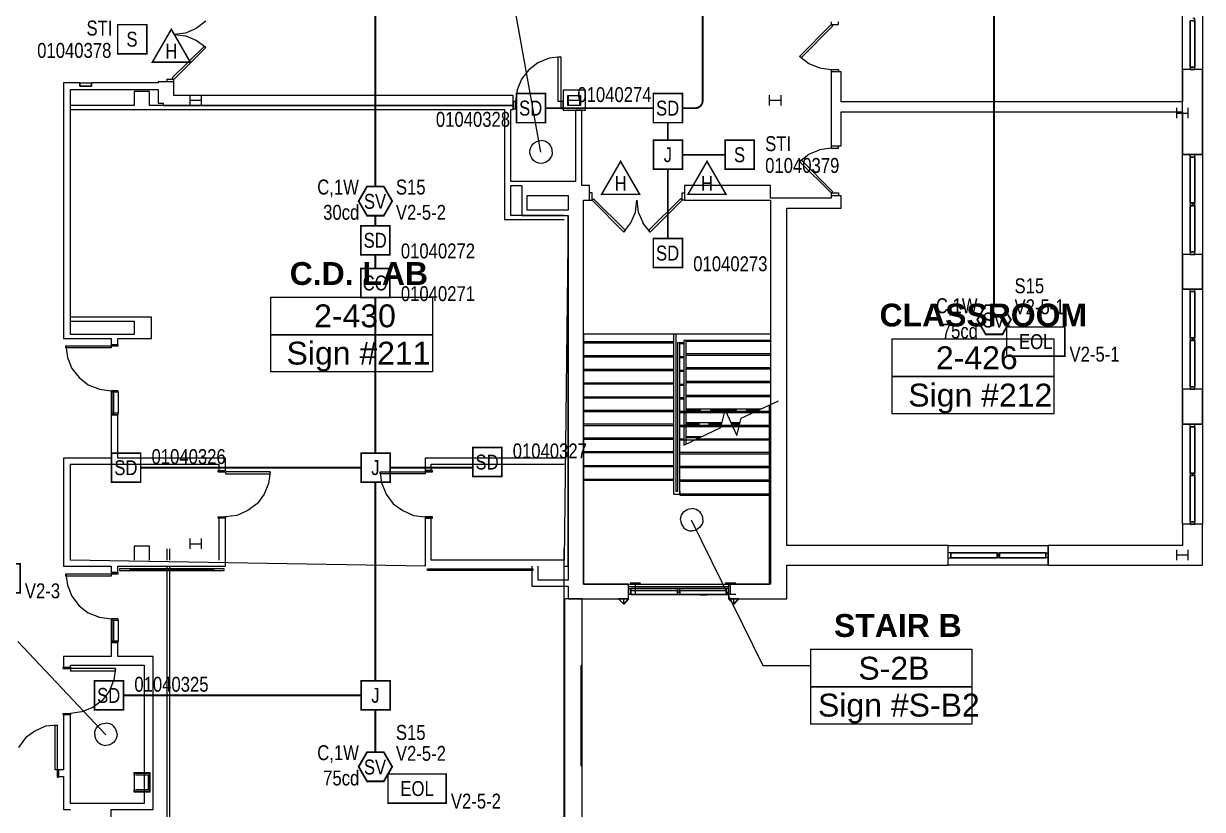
# Model space of a CAD drawing. Header units: inches. Extents: x 9349 to 17082, y 17684 to 25415.
# Drawn here: x 15474 to 16423, y 18228 to 18860 of the extents above; entities that cross this region are included whole.
import ezdxf
from ezdxf.enums import TextEntityAlignment as Align

# ---------------------------------------------------------------- set-up
doc = ezdxf.new("R2010")
doc.units = ezdxf.units.IN
doc.header["$LTSCALE"] = 0.25
doc.header["$MEASUREMENT"] = 0
for name, color, linetype in [('BACKGROUND', 8, 'Continuous'), ('CO DETECTOR', 1, 'Continuous'), ('CONDUIT', 6, 'Continuous'), ('DOOR HOLDER', 1, 'Continuous'), ('EOL', 1, 'Continuous'), ('JUNCTION BOX', 1, 'Continuous'), ('PULL STATION', 1, 'Continuous'), ('SMOKE DETECTOR', 1, 'Continuous'), ('SPEAKER STROBE', 1, 'Continuous')]:
    doc.layers.add(name, color=color, linetype=linetype)
doc.styles.add('Arial', font='arial.ttf', dxfattribs={"width": 0.8})
doc.styles.add('PDF Arial', font='arial.ttf')
doc.styles.add('PDF Arial Bold', font='arialbd.ttf')

# ---------------------------------------------------------------- blocks, each defined once
blk = doc.blocks.new('SIGA-COD')
at = {"layer": 'CO DETECTOR', "const_width": 1.3}
blk.add_lwpolyline([(-11.5, -11.68), (-11.5, 11.7), (11.89, 11.7), (11.89, -11.68)], close=True, dxfattribs=at)
at = {"layer": 'CO DETECTOR', "style": 'Arial', "width": 0.8}
blk.add_text('CO', height=12, dxfattribs=at).set_placement((0, 0), align=Align.MIDDLE)
for tag, p in [('ADDRESS', (20.64, 8.96)), ('ZONE', (20.64, -8.58))]:
    blk.add_attdef(tag, text='', height=12, dxfattribs=at).set_placement(p, align=Align.MIDDLE_LEFT)
blk.add_attdef('SUBSCRIPT', text='', height=12, dxfattribs=at).set_placement((-16.56, -9.02), align=Align.MIDDLE_RIGHT)
blk = doc.blocks.new('SIGA-278')
at = {"layer": 'PULL STATION', "const_width": 1.3}
blk.add_lwpolyline([(-11.5, -11.68), (-11.5, 11.7), (11.89, 11.7), (11.89, -11.68)], close=True, dxfattribs=at)
at = {"layer": 'PULL STATION', "style": 'Arial', "width": 0.8}
blk.add_text('S', height=12, dxfattribs=at).set_placement((0, 0), align=Align.MIDDLE)
for tag, p in [('ADDRESS', (20.64, 8.96)), ('ZONE', (20.64, -8.58))]:
    blk.add_attdef(tag, text='', height=12, dxfattribs=at).set_placement(p, align=Align.MIDDLE_LEFT)
blk.add_attdef('SUBSCRIPT', text='', height=12, dxfattribs=at).set_placement((-16.56, -9.02), align=Align.MIDDLE_RIGHT)
blk = doc.blocks.new('150X-AQN5')
at = {"layer": 'DOOR HOLDER', "const_width": 1.25}
blk.add_lwpolyline([(15.26, -8.81), (0, 17.63), (-15.26, -8.81)], close=True, dxfattribs=at)
at = {"layer": 'DOOR HOLDER', "style": 'Arial', "width": 0.8}
blk.add_text('H', height=12, dxfattribs=at).set_placement((0, 0), align=Align.MIDDLE)
blk.add_attdef('SUBSCRIPT', text='', height=12, dxfattribs=at).set_placement((11.35, 10.49), align=Align.MIDDLE_LEFT)
blk = doc.blocks.new('SIGA-PD')
at = {"layer": 'SMOKE DETECTOR', "const_width": 1.3}
blk.add_lwpolyline([(-11.5, -11.68), (-11.5, 11.7), (11.89, 11.7), (11.89, -11.68)], close=True, dxfattribs=at)
at = {"layer": 'SMOKE DETECTOR', "style": 'Arial', "width": 0.8}
blk.add_text('SD', height=12, dxfattribs=at).set_placement((0, 0), align=Align.MIDDLE)
for tag, p in [('ADDRESS', (20.64, 8.96)), ('ZONE', (20.64, -8.58))]:
    blk.add_attdef(tag, text='', height=12, dxfattribs=at).set_placement(p, align=Align.MIDDLE_LEFT)
blk.add_attdef('SUBSCRIPT', text='', height=12, dxfattribs=at).set_placement((-16.56, -9.02), align=Align.MIDDLE_RIGHT)
blk = doc.blocks.new('GC-S7VM')
at = {"layer": 'SPEAKER STROBE', "const_width": 1.46}
blk.add_lwpolyline([(13.83, 0.21), (7.08, 11.9), (-6.42, 11.9), (-13.17, 0.21), (-6.42, -11.49), (7.08, -11.49)], close=True, dxfattribs=at)
at = {"layer": 'SPEAKER STROBE', "style": 'Arial', "width": 0.8}
blk.add_text('SV', height=12, dxfattribs=at).set_placement((0, 0), align=Align.MIDDLE)
for tag, p in [('C', (-12.95, 11.52)), ('CANDELA', (-12.62, -8.82)), ('1/2W', (-12.62, -29.16))]:
    blk.add_attdef(tag, text='', height=12, dxfattribs=at).set_placement(p, align=Align.MIDDLE_RIGHT)
for tag, p in [('Speaker_Circuit', (16.8, 11.52)), ('Visual_Circuit', (16.8, -8.82))]:
    blk.add_attdef(tag, text='', height=12, dxfattribs=at).set_placement(p, align=Align.MIDDLE_LEFT)
blk = doc.blocks.new('EOLR')
at = {"layer": 'EOL', "const_width": 1.25}
blk.add_lwpolyline([(-23.38, 11.69), (23.38, 11.69), (23.38, -11.69), (-23.38, -11.69)], close=True, dxfattribs=at)
at = {"layer": 'EOL', "style": 'Arial', "width": 0.8}
blk.add_text('EOL', height=12, dxfattribs=at).set_placement((0, 0), align=Align.MIDDLE)
for tag, p in [('CIRCUIT#', (28.56, 10.91)), ('EOL_VALUE', (28.88, -9.43))]:
    blk.add_attdef(tag, text='', height=12, dxfattribs=at).set_placement(p, align=Align.MIDDLE_LEFT)
blk = doc.blocks.new('JUNCTION BOX')
at = {"const_width": 1.3}
blk.add_lwpolyline([(-11.5, -11.68), (-11.5, 11.7), (11.89, 11.7), (11.89, -11.68)], close=True, dxfattribs=at)
at = {"style": 'Arial', "width": 0.8}
blk.add_text('J', height=12, dxfattribs=at).set_placement((0, 0), align=Align.MIDDLE)
blk.add_attdef('SUBSCRIPT', text='', height=12, dxfattribs=at).set_placement((-16.56, -9.02), align=Align.MIDDLE_RIGHT)

msp = doc.modelspace()

# ---------------------------------------------------------------- linework, layer by layer
at = {"layer": 'BACKGROUND', "ltscale": 3.261667}
msp.add_lwpolyline([(16406.55, 18509.93), (16406.55, 20969.5)], dxfattribs=at)
at = {"layer": 'BACKGROUND', "ltscale": 0.416679}
msp.add_lwpolyline([(16406.55, 18457.22), (16406.55, 20949.25)], dxfattribs=at)
at = {"layer": 'BACKGROUND', "ltscale": 0.416682}
msp.add_lwpolyline([(16422.58, 20949.23), (16422.58, 18457.21)], dxfattribs=at)
at = {"layer": 'BACKGROUND'}
for points in [[(15890.33, 18756.46), (15863.66, 18905.6)], [(15620.97, 18861.89), (15613.28, 18856.11)], [(16124, 18861.25), (16124, 18859.32), (16098.62, 18833.6)], [(16124.03, 18859.32), (16129.81, 18859.32), (16129.81, 18861.25)], [(16412.63, 18824.92), (16412.63, 18862.21), (16412.63, 18824.92), (16412.63, 18862.21), (16412.63, 18824.92), (16412.63, 18823), (16406.52, 18823)], [(16412.64, 18823), (16416.51, 18823), (16416.51, 18824.93), (16412.64, 18824.93), (16416.51, 18824.93), (16416.51, 18862.21), (16412.64, 18862.21)], [(16416.51, 18824.93), (16412.64, 18824.93), (16416.51, 18824.93), (16416.51, 18862.21), (16414.89, 18862.21)], [(16416.51, 18862.21), (16416.51, 18824.93), (16416.51, 18862.21), (16414.89, 18862.21), (16416.51, 18862.21), (16416.51, 18864.14), (16414.89, 18864.14)], [(15604.58, 18852.25), (15595.26, 18851.28), (15604.58, 18850)], [(15613.27, 18856.11), (15604.59, 18852.25)], [(16124.01, 18859.32), (16125.31, 18858.04), (16099.93, 18832.32)], [(15593.94, 18816.24), (15619.66, 18841.64)], [(15619.69, 18841.64), (15620.97, 18840.68), (15595.25, 18814.97)], [(15613.27, 18846.46), (15604.59, 18850)], [(15620.97, 18840.68), (15613.28, 18846.46)], [(15897.08, 18832), (15888.1, 18828.47)], [(15906.41, 18833.29), (15897.08, 18832)], [(15904.47, 18797.29), (15904.47, 18833.28)], [(15904.49, 18833.29), (15906.41, 18833.29), (15906.41, 18797.29), (15904.49, 18797.29)], [(16099.9, 18832.32), (16098.61, 18833.6)], [(16098.62, 18833.61), (16106.03, 18827.82)], [(15880.69, 18822.68), (15874.89, 18815.28)], [(15888.07, 18828.46), (15880.69, 18822.68)], [(16106.01, 18827.82), (16114.67, 18824.28)], [(16114.68, 18824.28), (16124, 18822.99), (16124, 18821.07), (16124, 18761.6), (16124, 18759.67), (16114.68, 18758.39)], [(16124.03, 18823), (16129.81, 18823), (16129.81, 18821.07)], [(16406.55, 18823), (16406.55, 18796.97), (16132.07, 18796.97)], [(16406.52, 18754.53), (16422.58, 18754.53), (16422.58, 18822.99), (16406.52, 18822.99)], [(16422.58, 18822.99), (16416.47, 18822.99)], [(15512, 18812.39), (15506.52, 18812.39)], [(15506.55, 18812.39), (15506.55, 18606.68)], [(15519.7, 18812.38), (15519.7, 18809.49), (15519.7, 18812.38), (15511.97, 18812.38)], [(15519.7, 18812.39), (15529.02, 18812.39), (15529.02, 18809.5), (15519.7, 18809.5), (15529.02, 18809.5), (15529.02, 18812.39)], [(15582.73, 18813.04), (15582.73, 18812.39), (15529.06, 18812.39)], [(15595.25, 18802.11), (15595.25, 18813.03), (15582.72, 18813.03)], [(15595.25, 18813.03), (15595.25, 18814.96), (15589.46, 18814.96)], [(15589.49, 18814.97), (15589.49, 18813.04)], [(15595.25, 18814.96), (15593.97, 18816.25)], [(15874.87, 18815.28), (15871.33, 18806.6)], [(16132.01, 18796.96), (16132.01, 18821.06), (16123.98, 18821.06)], [(15512.01, 18806.93), (15582.73, 18806.93), (15582.73, 18796)], [(15563.45, 18805.32), (15563.45, 18794.07), (15512.01, 18794.07)], [(15575.65, 18794.07), (15575.65, 18805.32), (15563.44, 18805.32)], [(15871.36, 18806.6), (15870.07, 18797.28)], [(15922.46, 18790.21), (15926.32, 18790.21), (15926.32, 18802.1), (15926.32, 18806.28), (15908.32, 18806.28)], [(15908.35, 18806.29), (15908.35, 18802.11), (15908.35, 18790.22)], [(15866.25, 18790.86), (15868.16, 18790.86), (15868.16, 18794.07), (15575.66, 18794.07)], [(15582.69, 18795.99), (15586.55, 18795.99), (15586.55, 18794.07)], [(15586.59, 18794.07), (15595.25, 18794.07)], [(15595.29, 18794.07), (15868.16, 18794.07), (15868.16, 18802.11), (15595.29, 18802.11)], [(15608.4, 18798.24), (15617.41, 18798.24)], [(15608.45, 18794.07), (15608.45, 18802.43)], [(15617.41, 18794.06), (15617.41, 18802.42)], [(15868.14, 18791.49), (15870.05, 18791.49), (15870.05, 18797.28), (15868.14, 18797.28)], [(15868.16, 18797.28), (15868.16, 18791.5)], [(15906.41, 18797.29), (15906.41, 18791.5)], [(15906.42, 18791.5), (15908.35, 18791.5), (15908.35, 18797.29), (15906.42, 18797.29)], [(15912.17, 18802.1), (15922.44, 18802.1), (15922.44, 18794.06), (15912.17, 18794.06)], [(15912.17, 18794.07), (15912.17, 18802.1)], [(15912.8, 18794.06), (15912.8, 18802.42)], [(15912.8, 18798.24), (15921.81, 18798.24)], [(15921.81, 18794.07), (15921.81, 18802.42)], [(16074.49, 18794.07), (16074.49, 18802.42)], [(16074.5, 18798.24), (16083.81, 18798.24)], [(16083.81, 18794.07), (16083.81, 18802.42)], [(15512.01, 18790.86), (15861.09, 18790.86), (15861.09, 18702.47)], [(15918.3, 18790.21), (15918.3, 18733), (15866.22, 18733)], [(15866.23, 18733), (15866.23, 18790.85)], [(15908.32, 18790.21), (15912.17, 18790.21)], [(15912.17, 18790.2), (15922.44, 18790.2)], [(15923.44, 18729.79), (15923.44, 18790.21), (15918.28, 18790.21)], [(16123.98, 18761.6), (16132.01, 18761.6), (16132.01, 18788.92)], [(16132.07, 18788.93), (16406.55, 18788.93), (16406.55, 18754.54)], [(16402.05, 18783.79), (16402.05, 18792.14)], [(16402.07, 18787.97), (16411.06, 18787.97)], [(16411.06, 18783.79), (16411.06, 18792.14)], [(16106.01, 18754.85), (16114.67, 18758.39)], [(16124.03, 18759.68), (16129.81, 18759.68), (16129.81, 18761.61)], [(16098.62, 18749.07), (16124, 18723.67), (16124, 18721.43), (16124, 18719.5), (16088.3, 18719.5)], [(16099.9, 18750.35), (16098.61, 18749.07)], [(16098.62, 18749.07), (16106.03, 18754.86)], [(16124.01, 18723.68), (16125.31, 18724.64), (16099.93, 18750.36)], [(16412.63, 18715.64), (16412.63, 18752.6), (16412.63, 18715.64), (16412.63, 18752.6), (16412.63, 18754.53), (16406.52, 18754.53)], [(16412.63, 18752.6), (16412.63, 18715.64), (16412.63, 18713.39)], [(16416.51, 18752.61), (16416.51, 18715.64), (16414.89, 18715.64), (16416.51, 18715.64), (16416.51, 18752.61), (16412.64, 18752.61), (16416.51, 18752.61), (16416.51, 18754.54), (16412.64, 18754.54)], [(16412.64, 18715.64), (16416.51, 18715.64), (16416.51, 18752.61), (16412.64, 18752.61), (16416.51, 18752.61), (16416.51, 18715.64)], [(16422.58, 18754.53), (16416.47, 18754.53)], [(15866.23, 18705.68), (15866.23, 18729.78)], [(15866.24, 18729.79), (15875.24, 18729.79), (15875.24, 18721.75), (15875.24, 18709.86), (15875.24, 18705.68)], [(15924.7, 18729.78), (15923.4, 18729.78)], [(15924.69, 18717.88), (15929.52, 18717.88), (15929.52, 18729.78), (15924.69, 18729.78)], [(16006.06, 18729.79), (16006.06, 18717.89), (16004.15, 18717.89)], [(16075.17, 18719.5), (16075.17, 18729.79), (16006.08, 18729.79)], [(15879.37, 18721.74), (15912.49, 18721.74), (15912.49, 18709.85), (15879.37, 18709.85)], [(15879.38, 18709.85), (15879.38, 18721.74)], [(15924.7, 18610.21), (15924.7, 18603.13), (15924.7, 18591.89), (15924.7, 18580.96), (15924.7, 18570.03), (15924.7, 18558.78), (15924.7, 18547.85), (15924.7, 18536.6), (15924.7, 18525.67), (15924.7, 18514.74), (15924.7, 18503.5), (15924.7, 18492.57), (15924.7, 18482.92), (15924.7, 18408.99), (15924.7, 18717.88)], [(15929.5, 18717.89), (15931.77, 18717.89), (15931.77, 18723.67), (15929.5, 18723.67)], [(15957.18, 18692.17), (15931.77, 18717.89)], [(15931.8, 18717.89), (15932.76, 18718.86)], [(15932.78, 18718.86), (15958.49, 18693.46), (15957.18, 18692.18)], [(15966.5, 18708.24), (15967.76, 18717.88)], [(15969.07, 18708.25), (15967.81, 18717.89)], [(16002.81, 18718.85), (15977.11, 18693.46)], [(15978.41, 18692.18), (16004.12, 18717.89), (16004.12, 18723.68)], [(16004.12, 18717.89), (16002.85, 18718.86)], [(16004.15, 18723.68), (16006.06, 18723.68)], [(16006.08, 18717.89), (16075.17, 18717.89), (16075.17, 18409), (16041.44, 18409)], [(16088.32, 18719.5), (16075.14, 18719.5)], [(16123.98, 18711.46), (16132.01, 18711.46), (16132.01, 18721.42), (16123.98, 18721.42)], [(16124.03, 18723.68), (16129.81, 18723.68), (16129.81, 18721.43)], [(15962.96, 18699.57), (15966.51, 18708.25)], [(15972.64, 18699.57), (15969.09, 18708.25)], [(16088.3, 18711.46), (16124, 18711.46)], [(16088.32, 18440.18), (16088.32, 18711.46)], [(16412.63, 18676.42), (16412.63, 18713.39), (16412.63, 18676.42), (16412.63, 18713.39), (16412.63, 18676.42), (16412.63, 18674.17), (16406.52, 18674.17)], [(16414.25, 18715.64), (16412.64, 18715.64), (16414.25, 18715.64), (16414.25, 18713.39), (16412.64, 18713.39), (16414.25, 18713.39), (16412.64, 18713.39)], [(16412.64, 18715.64), (16414.25, 18715.64), (16414.25, 18713.39)], [(16412.64, 18674.18), (16416.51, 18674.18), (16416.51, 18676.43), (16412.64, 18676.43), (16416.51, 18676.43), (16416.51, 18713.39), (16412.64, 18713.39)], [(16416.51, 18676.43), (16412.64, 18676.43), (16416.51, 18676.43), (16416.51, 18713.39), (16414.89, 18713.39)], [(16416.51, 18713.39), (16416.51, 18676.43), (16416.51, 18713.39), (16414.89, 18713.39), (16416.51, 18713.39), (16416.51, 18715.64), (16414.89, 18715.64)], [(15861.07, 18702.46), (15866.23, 18702.46)], [(15909.29, 18705.67), (15866.24, 18705.67)], [(15866.24, 18702.46), (15909.29, 18702.46)], [(15875.19, 18705.67), (15912.49, 18705.67), (15912.49, 18412.21), (15888.38, 18412.21)], [(15909.26, 18423.46), (15912.49, 18423.46), (15912.49, 18705.67)], [(15957.16, 18692.17), (15962.94, 18699.56)], [(15977.13, 18693.46), (15978.4, 18692.18), (15972.61, 18699.57)], [(16406.52, 18646.21), (16422.58, 18646.21), (16422.58, 18674.17), (16406.52, 18674.17)], [(16406.55, 18674.18), (16406.55, 18646.21)], [(16422.58, 18674.17), (16416.47, 18674.17)], [(16412.63, 18606.99), (16412.63, 18644.28), (16412.63, 18606.99), (16412.63, 18644.28), (16412.63, 18646.21), (16406.52, 18646.21)], [(16412.63, 18644.28), (16412.63, 18606.99), (16412.63, 18605.07)], [(16416.51, 18644.28), (16416.51, 18607), (16414.89, 18607), (16416.51, 18607), (16416.51, 18644.28), (16412.64, 18644.28), (16416.51, 18644.28), (16416.51, 18646.21), (16412.64, 18646.21)], [(16412.64, 18607), (16416.51, 18607), (16416.51, 18644.28), (16412.64, 18644.28), (16416.51, 18644.28), (16416.51, 18607)], [(16422.58, 18646.21), (16416.47, 18646.21)], [(15673.03, 18639.78), (15803.2, 18639.78), (15803.2, 18609.56), (15673.03, 18609.56), (15803.2, 18609.56), (15803.2, 18579.67), (15673.03, 18579.67)], [(15673.05, 18639.79), (15673.05, 18609.57), (15673.05, 18579.68)], [(15550.24, 18606.67), (15577.23, 18606.67), (15577.23, 18609.89), (15577.23, 18620.49), (15577.23, 18623.71), (15511.98, 18623.71)], [(15512.01, 18620.5), (15563.45, 18620.5), (15563.45, 18609.89), (15512.01, 18609.89)], [(15506.52, 18606.67), (15512, 18606.67)], [(15512, 18606.68), (15544.8, 18606.68), (15544.8, 18601.53), (15544.8, 18600.57)], [(15544.77, 18601.53), (15550.24, 18601.53), (15550.24, 18606.67)], [(15924.73, 18610.21), (16075.17, 18610.21), (16075.17, 18605.07), (16007.36, 18605.07)], [(15997.36, 18481.32), (15997.36, 18483.57), (15997.36, 18492.57), (15997.36, 18503.5), (15997.36, 18514.75), (15997.36, 18525.68), (15997.36, 18536.6), (15997.36, 18547.86), (15997.36, 18558.78), (15997.36, 18570.04), (15997.36, 18580.96), (15997.36, 18591.89), (15997.36, 18603.14), (15997.36, 18610.21)], [(15999.3, 18483.57), (15999.3, 18610.21)], [(16005.38, 18605.07), (16005.38, 18520.85)], [(16007.32, 18521.82), (16007.32, 18527.6), (16007.32, 18538.85), (16007.32, 18549.78), (16007.32, 18560.71), (16007.32, 18571.96), (16007.32, 18582.89), (16007.32, 18594.14), (16007.32, 18605.07), (16005.41, 18605.07)], [(16172.86, 18606.35), (16303.02, 18606.35), (16303.02, 18576.14), (16172.86, 18576.14), (16303.02, 18576.14), (16303.02, 18545.92), (16172.86, 18545.92)], [(16172.88, 18606.36), (16172.88, 18576.15), (16172.88, 18545.93)], [(16412.63, 18567.78), (16412.63, 18605.07), (16412.63, 18567.78), (16412.63, 18605.07), (16412.63, 18567.78), (16412.63, 18565.85), (16406.52, 18565.85)], [(16414.25, 18607), (16412.64, 18607), (16414.25, 18607), (16414.25, 18605.07), (16412.64, 18605.07), (16414.25, 18605.07), (16412.64, 18605.07)], [(16412.64, 18607), (16414.25, 18607), (16414.25, 18605.07)], [(16412.64, 18565.86), (16416.51, 18565.86), (16416.51, 18567.78), (16412.64, 18567.78), (16416.51, 18567.78), (16416.51, 18605.07), (16412.64, 18605.07)], [(16416.51, 18567.78), (16412.64, 18567.78), (16416.51, 18567.78), (16416.51, 18605.07), (16414.89, 18605.07)], [(16416.51, 18605.07), (16416.51, 18567.78), (16416.51, 18605.07), (16414.89, 18605.07), (16416.51, 18605.07), (16416.51, 18607), (16414.89, 18607)], [(15508.44, 18600.57), (15509.74, 18591.25)], [(15508.48, 18600.57), (15544.8, 18600.57), (15544.8, 18598.96), (15508.48, 18598.96)], [(15508.49, 18598.96), (15508.49, 18600.57)], [(15544.77, 18600.56), (15550.56, 18600.56), (15550.56, 18601.53), (15544.77, 18601.53)], [(15924.72, 18603.14), (15997.36, 18603.14)], [(15997.35, 18481.32), (16002.18, 18481.32), (16002.18, 18483.57), (16002.18, 18492.57), (16002.18, 18503.5), (16002.18, 18514.75), (16002.18, 18525.68), (16002.18, 18536.61), (16002.18, 18547.85), (16002.18, 18558.78), (16002.18, 18569.71), (16002.18, 18580.96), (16002.18, 18591.89), (16002.18, 18603.14), (16000.28, 18603.14)], [(16000.25, 18603.14), (16000.25, 18483.57), (15999.27, 18483.57)], [(16005.38, 18603.14), (16002.16, 18603.14)], [(16005.38, 18602.17), (16002.16, 18602.17)], [(16075.17, 18594.15), (16007.36, 18594.15)], [(15509.76, 18591.25), (15513.31, 18582.57)], [(15924.72, 18591.89), (15997.36, 18591.89)], [(16005.38, 18591.89), (16002.16, 18591.89)], [(16005.38, 18590.92), (16002.16, 18590.92)], [(15513.27, 18582.57), (15519.07, 18575.17)], [(15924.72, 18580.96), (15997.36, 18580.96)], [(16005.38, 18580.96), (16002.16, 18580.96)], [(16005.38, 18579.99), (16002.16, 18579.99)], [(16075.17, 18582.89), (16007.36, 18582.89)], [(15535.49, 18565.86), (15544.8, 18564.57), (15544.8, 18563.61), (15544.8, 18546.57), (15544.8, 18545.28), (15544.8, 18510.25), (15506.53, 18510.25)], [(15519.07, 18575.17), (15526.46, 18569.39)], [(15526.45, 18569.39), (15535.47, 18565.86)], [(15924.72, 18570.04), (15997.36, 18570.04)], [(16005.38, 18569.71), (16002.16, 18569.71)], [(16005.38, 18568.75), (16002.16, 18568.75)], [(16075.17, 18571.97), (16007.36, 18571.97)], [(16406.52, 18537.56), (16422.58, 18537.56), (16422.58, 18565.85), (16406.52, 18565.85)], [(16406.55, 18565.86), (16406.55, 18537.57)], [(16422.58, 18565.85), (16416.47, 18565.85)], [(15544.77, 18563.6), (15550.56, 18563.6), (15550.56, 18564.57), (15544.77, 18564.57)], [(15546.05, 18563.6), (15546.05, 18546.57)], [(15546.1, 18546.57), (15547.05, 18546.57), (15547.05, 18563.6), (15546.1, 18563.6)], [(15550.56, 18563.6), (15550.56, 18546.56)], [(15924.72, 18558.78), (15997.36, 18558.78)], [(16005.38, 18558.78), (16002.16, 18558.78)], [(16005.38, 18557.81), (16002.16, 18557.81)], [(16075.17, 18560.71), (16007.36, 18560.71)], [(16051.66, 18542.39), (16081.56, 18556.53)], [(15924.7, 18408.99), (16074.49, 18408.99), (16074.49, 18479.71), (16074.49, 18481.32), (16074.49, 18492.57), (16074.49, 18503.5), (16074.49, 18514.75), (16074.49, 18525.67), (16074.49, 18536.6), (16074.49, 18547.85), (16074.49, 18553.32)], [(15924.72, 18547.86), (15997.36, 18547.86)], [(16019.21, 18548.82), (16007.31, 18548.82)], [(16067.1, 18549.78), (16007.34, 18549.78)], [(16038.49, 18548.82), (16026.6, 18548.82)], [(16035.27, 18534.99), (16038.81, 18548.82)], [(16048.13, 18548.82), (16038.83, 18548.82), (16048.13, 18528.57)], [(16064.85, 18548.82), (16055.52, 18548.82)], [(16075.17, 18553.64), (16075.17, 18429.57)], [(15544.77, 18545.28), (15550.56, 18545.28), (15550.56, 18546.56), (15544.77, 18546.56)], [(15550.24, 18510.24), (15550.24, 18545.28), (15544.77, 18545.28)], [(16036.24, 18538.85), (16007.3, 18538.85)], [(16017.95, 18537.57), (16007.33, 18537.57)], [(16035.93, 18537.57), (16025.31, 18537.57)], [(16050.7, 18538.85), (16043.31, 18538.85)], [(16050.39, 18537.56), (16043.94, 18537.56)], [(16048.15, 18528.57), (16051.7, 18542.39)], [(16412.63, 18498.35), (16412.63, 18535.64), (16412.63, 18498.35), (16412.63, 18535.64), (16412.63, 18537.57), (16406.52, 18537.57)], [(16416.51, 18535.64), (16416.51, 18498.36), (16414.89, 18498.36), (16416.51, 18498.36), (16416.51, 18535.64), (16412.64, 18535.64), (16416.51, 18535.64), (16416.51, 18537.57), (16412.64, 18537.57)], [(16422.58, 18537.56), (16416.47, 18537.56)], [(15924.72, 18536.6), (15997.36, 18536.6)], [(16005.42, 18520.86), (16035.3, 18535)], [(16412.63, 18535.64), (16412.63, 18498.35), (16412.63, 18496.42)], [(16412.64, 18498.36), (16416.51, 18498.36), (16416.51, 18535.64), (16412.64, 18535.64), (16416.51, 18535.64), (16416.51, 18498.36)], [(15924.72, 18525.68), (15997.36, 18525.68)], [(16005.38, 18525.67), (16002.16, 18525.67)], [(16019.84, 18527.6), (16007.3, 18527.6)], [(16017.59, 18526.64), (16007.3, 18526.64)], [(16074.49, 18525.67), (16015.34, 18525.67)], [(15506.55, 18510.25), (15506.55, 18505.43), (15506.55, 18423.46)], [(15631.56, 18510.24), (15550.24, 18510.24)], [(15631.55, 18500.28), (15636.69, 18500.28), (15636.69, 18510.24), (15631.55, 18510.24)], [(15797.43, 18510.25), (15797.43, 18505.42), (15797.43, 18500.28), (15797.43, 18499.32)], [(15909.29, 18510.25), (15797.45, 18510.25)], [(15924.72, 18514.75), (15997.36, 18514.75)], [(16074.49, 18514.75), (16002.15, 18514.75)], [(15511.98, 18505.42), (15631.56, 18505.42), (15631.56, 18500.28)], [(15512, 18428.28), (15512, 18505.43)], [(15630.91, 18500.28), (15636.69, 18500.28), (15636.69, 18499.31)], [(15630.93, 18499.32), (15630.93, 18500.28)], [(15636.75, 18497.72), (15672.74, 18497.72), (15672.74, 18499.32), (15636.75, 18499.32)], [(15672.74, 18499.32), (15671.45, 18490)], [(15761.13, 18497.71), (15761.13, 18499.32)], [(15797.43, 18500.28), (15802.25, 18500.28), (15802.25, 18505.43)], [(15797.43, 18499.31), (15803.2, 18499.31), (15803.2, 18500.28), (15797.43, 18500.28)], [(15802.26, 18505.43), (15909.29, 18505.43)], [(15924.72, 18503.5), (15997.36, 18503.5)], [(16074.49, 18503.5), (16002.15, 18503.5)], [(15630.91, 18499.31), (15636.69, 18499.31), (15636.69, 18497.71)], [(15671.43, 18489.99), (15667.87, 18481.32)], [(15761.09, 18499.32), (15797.43, 18499.32), (15797.43, 18497.71), (15761.09, 18497.71)], [(15761.11, 18499.31), (15762.38, 18490)], [(15762.42, 18490), (15765.95, 18481.32)], [(15924.72, 18492.57), (15997.36, 18492.57)], [(16074.49, 18492.57), (16002.15, 18492.57)], [(16412.63, 18459.14), (16412.63, 18496.42), (16412.63, 18459.14), (16412.63, 18496.42), (16412.63, 18459.14), (16412.63, 18457.21), (16406.52, 18457.21)], [(16414.25, 18498.35), (16412.64, 18498.35), (16414.25, 18498.35), (16414.25, 18496.43), (16412.64, 18496.43), (16414.25, 18496.43), (16412.64, 18496.43)], [(16412.64, 18498.35), (16414.25, 18498.35), (16414.25, 18496.43)], [(16412.64, 18457.21), (16416.51, 18457.21), (16416.51, 18459.14), (16412.64, 18459.14), (16416.51, 18459.14), (16416.51, 18496.43), (16412.64, 18496.43)], [(16416.51, 18459.14), (16412.64, 18459.14), (16416.51, 18459.14), (16416.51, 18496.43), (16414.89, 18496.43)], [(16416.51, 18496.43), (16416.51, 18459.14), (16416.51, 18496.43), (16414.89, 18496.43), (16416.51, 18496.43), (16416.51, 18498.36), (16414.89, 18498.36)], [(15667.92, 18481.32), (15662.15, 18473.61)], [(15765.93, 18481.32), (15771.71, 18473.6)], [(16074.49, 18481.32), (16002.15, 18481.32)], [(16002.18, 18483.57), (16002.18, 18481.32)], [(15662.1, 18473.6), (15654.72, 18468.14)], [(15771.69, 18473.6), (15779.41, 18468.13)], [(15550.25, 18423.46), (15636.69, 18423.46), (15636.69, 18428.28), (15636.69, 18462.03), (15631.55, 18462.03)], [(15630.91, 18462.99), (15636.69, 18462.99), (15636.69, 18462.03), (15630.91, 18462.03)], [(15630.93, 18462.03), (15630.93, 18463)], [(15631.56, 18462.03), (15631.56, 18428.28)], [(15646.02, 18464.28), (15636.69, 18462.99)], [(15654.72, 18468.14), (15646.05, 18464.28)], [(15779.44, 18468.14), (15788.11, 18464.28)], [(15788.13, 18464.28), (15797.43, 18463), (15797.43, 18462.03), (15797.43, 18428.28), (15797.43, 18423.46)], [(15797.43, 18462.03), (15803.2, 18462.03), (15803.2, 18462.99), (15797.43, 18462.99)], [(15802.25, 18428.28), (15802.25, 18462.03), (15797.43, 18462.03)], [(16011.48, 18460.75), (16069.04, 18343.42)], [(16406.55, 18457.22), (16406.55, 18440.18), (16298.54, 18440.18)], [(16406.52, 18424.1), (16422.58, 18424.1), (16422.58, 18457.21), (16406.52, 18457.21)], [(16422.58, 18457.21), (16416.47, 18457.21)], [(15608.45, 18437.29), (15608.45, 18445.64)], [(15617.41, 18437.28), (15617.41, 18445.64)], [(15575.65, 18428.28), (15575.65, 18439.53), (15563.44, 18439.53)], [(15563.45, 18439.54), (15563.45, 18428.28)], [(15589.8, 18428.28), (15589.8, 18437.29)], [(15591.74, 18437.29), (15591.74, 18428.29)], [(15608.4, 18441.46), (15617.41, 18441.46)], [(16088.34, 18424.11), (16218.2, 18424.11), (16218.2, 18440.18), (16088.34, 18440.18)], [(16218.15, 18440.17), (16298.52, 18440.17), (16298.52, 18424.1), (16218.15, 18424.1)], [(16218.16, 18430.21), (16220.09, 18430.21), (16220.09, 18434.06), (16218.16, 18434.06)], [(16218.2, 18424.11), (16218.2, 18430.21), (16218.2, 18434.07), (16218.2, 18440.18)], [(16220.09, 18434.06), (16220.09, 18430.21)], [(16257.39, 18434.07), (16259.33, 18434.07), (16259.33, 18432.46), (16257.39, 18432.46), (16259.33, 18432.46), (16259.33, 18434.07)], [(16257.39, 18430.21), (16257.39, 18434.07)], [(16257.39, 18432.46), (16257.39, 18434.07)], [(16259.33, 18432.46), (16259.33, 18434.07), (16259.33, 18430.21)], [(16296.57, 18434.07), (16298.52, 18434.07), (16298.52, 18440.17)], [(16298.52, 18430.21), (16298.52, 18434.07)], [(16402.05, 18428.29), (16402.05, 18436.64)], [(16411.06, 18428.29), (16411.06, 18436.64)], [(15589.8, 18076.96), (15589.8, 18420.57), (15589.8, 18423.46)], [(15591.74, 18423.47), (15591.74, 18420.57), (15591.74, 18052.21)], [(15909.29, 18428.28), (15802.26, 18428.28)], [(16075.14, 18397.11), (16088.32, 18397.11), (16088.32, 18424.1)], [(16220.1, 18430.21), (16257.39, 18430.21)], [(16220.1, 18430.21), (16257.39, 18430.21)], [(16259.33, 18431.82), (16259.33, 18430.21), (16259.33, 18431.82), (16257.39, 18431.82), (16259.33, 18431.82), (16259.33, 18430.21), (16257.39, 18430.21)], [(16257.39, 18430.21), (16257.39, 18431.82)], [(16298.52, 18424.1), (16298.52, 18430.21), (16296.57, 18430.21)], [(16298.54, 18424.11), (16406.55, 18424.11)], [(16402.07, 18432.46), (16411.06, 18432.46)], [(15506.52, 18423.46), (15512, 18423.46)], [(15508.44, 18417.35), (15509.74, 18408.03)], [(15508.48, 18417.35), (15544.8, 18417.35), (15544.8, 18415.43), (15508.48, 18415.43)], [(15508.49, 18415.43), (15508.49, 18417.36)], [(15512, 18423.46), (15544.8, 18423.46), (15544.8, 18418.32), (15544.8, 18417.35)], [(15544.77, 18418.32), (15550.24, 18418.32), (15550.24, 18423.46)], [(15544.77, 18417.35), (15550.56, 18417.35), (15550.56, 18418.31), (15544.77, 18418.31)], [(15551.52, 18419.92), (15635.75, 18419.92), (15635.75, 18421.21), (15551.52, 18421.21)], [(15551.55, 18421.21), (15551.55, 18419.93)], [(15559.57, 18420.57), (15559.57, 18420.57)], [(15627.73, 18420.57), (15627.73, 18420.57)], [(15799.34, 18421.21), (15883.88, 18421.21), (15883.88, 18419.92), (15799.34, 18419.92)], [(15799.37, 18419.93), (15799.37, 18421.21)], [(15807.39, 18420.57), (15807.39, 18420.57)], [(15875.87, 18420.57), (15875.87, 18420.57)], [(15883.25, 18423.46), (15883.25, 18412.21), (15883.25, 18407.39)], [(15888.39, 18412.21), (15888.39, 18423.46)], [(15509.76, 18408.04), (15513.31, 18399.36)], [(15883.23, 18407.39), (15912.49, 18407.39), (15912.49, 18397.1)], [(15912.53, 18397.11), (15961.06, 18397.11), (15961.06, 18409), (15924.71, 18409)], [(15961, 18400.96), (15962.94, 18400.96), (15962.94, 18405.14), (15961, 18405.14)], [(15961.02, 18407.07), (16041.37, 18407.07)], [(15961.06, 18405.14), (15961.06, 18400.97)], [(15970.7, 18409.64), (15962.34, 18409.64)], [(15962.94, 18405.14), (15962.94, 18405.46), (15962.94, 18400.64), (15962.94, 18405.46), (15962.94, 18400.64), (15962.94, 18403.53), (15962.94, 18400.64), (15962.94, 18405.46), (15962.94, 18400.64), (15962.94, 18403.53), (15962.94, 18402.56)], [(16000.25, 18405.46), (15962.98, 18405.46)], [(16000.25, 18405.46), (15962.98, 18405.46)], [(15966.51, 18400.64), (15966.51, 18409.64)], [(16000.25, 18400.64), (16000.25, 18405.46)], [(16000.25, 18400.64), (16000.25, 18405.46)], [(16002.18, 18405.46), (16002.18, 18400.64), (16002.18, 18405.46), (16002.18, 18400.64), (16002.18, 18403.54), (16002.18, 18400.64), (16002.18, 18405.46), (16002.18, 18400.64), (16002.18, 18405.46), (16000.28, 18405.46)], [(16039.49, 18402.57), (16039.49, 18403.54), (16039.49, 18400.65), (16039.49, 18405.46), (16039.49, 18400.65), (16002.22, 18400.65), (16039.49, 18400.65), (16002.22, 18400.65), (16039.49, 18400.65), (16039.49, 18403.54)], [(16002.22, 18400.65), (16039.49, 18400.65), (16002.22, 18400.65), (16039.49, 18400.65), (16039.49, 18405.46), (16002.22, 18405.46), (16039.49, 18405.46), (16002.22, 18405.46), (16039.49, 18405.46), (16039.49, 18400.65), (16002.22, 18400.65), (16039.49, 18400.65), (16039.49, 18405.46), (16002.22, 18405.46), (16039.49, 18405.46), (16039.49, 18400.65), (16039.49, 18403.54), (16002.22, 18403.54)], [(16047.19, 18409.64), (16038.82, 18409.64)], [(16039.46, 18400.64), (16041.37, 18400.64), (16041.37, 18405.46), (16039.46, 18405.46)], [(16041.37, 18409), (16041.37, 18397.1)], [(16043, 18400.64), (16043, 18409.64)], [(15513.27, 18399.35), (15519.07, 18391.64)], [(15909.61, 18397.1), (15909.61, 18203.28), (15888.39, 18203.28)], [(15909.62, 18190.43), (15923.75, 18190.43), (15923.75, 18262.75), (15922.79, 18262.75), (15923.75, 18262.75), (15923.75, 18343.42), (15922.79, 18343.42), (15923.75, 18343.42), (15923.75, 18397.1), (15909.62, 18397.1)], [(15956.86, 18397.11), (15952.99, 18397.11)], [(15957.18, 18392.93), (15953.01, 18397.1), (15957.18, 18392.93), (15957.18, 18396.78), (15957.18, 18397.1), (15956.84, 18397.1), (15957.18, 18396.78)], [(15961.06, 18397.11), (15957.22, 18397.11)], [(15970.7, 18400.64), (15962.34, 18400.64)], [(15962.94, 18400.96), (15962.94, 18400.64)], [(16000.25, 18403.53), (15962.98, 18403.53)], [(15962.98, 18400.64), (16000.25, 18400.64)], [(15962.98, 18400.64), (16000.25, 18400.64)], [(15962.98, 18400.64), (16000.25, 18400.64)], [(16000.25, 18400.64), (16000.25, 18403.53)], [(16000.28, 18400.64), (16002.18, 18400.64), (16002.18, 18403.54), (16000.28, 18403.54)], [(16000.28, 18402.57), (16002.18, 18402.57)], [(16024.35, 18399.99), (16018.22, 18399.99)], [(16047.19, 18400.64), (16038.82, 18400.64)], [(16045.25, 18397.11), (16041.41, 18397.11)], [(16041.44, 18397.11), (16075.17, 18397.11)], [(16045.57, 18392.92), (16045.57, 18396.78)], [(16049.44, 18397.11), (16045.6, 18397.11)], [(15519.07, 18391.64), (15526.46, 18385.85)], [(15526.45, 18385.85), (15535.47, 18382.32)], [(15535.49, 18382.32), (15544.8, 18381.04), (15544.8, 18380.07), (15544.8, 18363.03), (15544.8, 18362.07), (15544.8, 18350.82), (15506.53, 18350.82)], [(15544.77, 18380.07), (15550.56, 18380.07), (15550.56, 18381.03), (15544.77, 18381.03)], [(15546.05, 18380.07), (15546.05, 18363.03)], [(15546.1, 18363.03), (15547.05, 18363.03), (15547.05, 18380.07), (15546.1, 18380.07)], [(15550.56, 18380.07), (15550.56, 18363.03)], [(15540.6, 18287.82), (15469.87, 18362.71)], [(15544.77, 18362.07), (15550.56, 18362.07), (15550.56, 18363.03), (15544.77, 18363.03)], [(15550.24, 18350.82), (15550.24, 18362.07), (15544.77, 18362.07)], [(15506.55, 18350.82), (15506.55, 18343.75), (15506.55, 18342.14)], [(15544.77, 18227.71), (15578.54, 18227.71), (15578.54, 18232.53), (15578.54, 18343.75), (15578.54, 18350.82), (15550.27, 18350.82)], [(16107.28, 18356.6), (16107.28, 18326.39), (16107.28, 18296.18)], [(16107.31, 18356.61), (16237.17, 18356.61), (16237.17, 18326.4), (16107.31, 18326.4), (16237.17, 18326.4), (16237.17, 18296.18), (16107.31, 18296.18)], [(15506.2, 18342.14), (15512, 18342.14), (15512, 18341.18)], [(15506.2, 18341.18), (15512, 18341.18), (15512, 18339.25)], [(15506.23, 18341.18), (15506.23, 18342.14)], [(15506.52, 18342.14), (15512, 18342.14), (15512, 18343.75)], [(15511.97, 18339.25), (15548.31, 18339.25), (15548.31, 18341.17), (15511.97, 18341.17)], [(15512.01, 18343.75), (15571.46, 18343.75), (15571.46, 18232.53), (15512.01, 18232.53)], [(15548.31, 18341.17), (15547.04, 18331.85)], [(16069.05, 18343.42), (16107.28, 18343.42)], [(15547.05, 18331.86), (15543.52, 18323.18)], [(15543.49, 18323.17), (15537.7, 18315.46)], [(15530.02, 18309.68), (15521.33, 18306.14)], [(15537.72, 18315.46), (15530.01, 18309.68)], [(15506.55, 18303.89), (15506.55, 18259.54), (15502.37, 18259.54)], [(15506.2, 18304.85), (15512, 18304.85), (15512, 18303.89), (15506.2, 18303.89)], [(15506.23, 18303.89), (15506.23, 18304.86)], [(15512, 18232.53), (15512, 18303.89), (15506.52, 18303.89)], [(15521.32, 18306.14), (15512.01, 18304.85)], [(15492.09, 18294.57), (15483.41, 18290.71)], [(15501.41, 18295.54), (15492.09, 18294.57)], [(15499.79, 18259.53), (15499.79, 18295.53)], [(15499.8, 18295.54), (15501.41, 18295.54), (15501.41, 18259.54), (15499.8, 18259.54)], [(15476, 18285.25), (15470.2, 18277.53)], [(15483.39, 18290.71), (15476.02, 18285.25)], [(15501.37, 18253.75), (15502.36, 18253.75), (15502.36, 18259.53), (15502.36, 18254.07)], [(15502.36, 18259.53), (15501.37, 18259.53)], [(15501.41, 18259.54), (15501.41, 18253.75)], [(15502.37, 18254.07), (15506.55, 18254.07), (15506.55, 18227.71)], [(15563.11, 18241.85), (15576.28, 18241.85), (15576.28, 18243.46), (15576.28, 18255.68), (15576.28, 18257.28), (15563.11, 18257.28)], [(15563.13, 18257.29), (15563.13, 18255.68)], [(15563.44, 18242.5), (15575.65, 18242.5), (15575.65, 18256.64), (15563.44, 18256.64)], [(15563.45, 18256.64), (15563.45, 18242.5)], [(15564.39, 18255.67), (15574.66, 18255.67), (15574.66, 18243.46), (15564.39, 18243.46)], [(15563.13, 18243.47), (15563.13, 18241.86)], [(15506.52, 18227.71), (15512, 18227.71)], [(15544.8, 18076.96), (15544.8, 18227.71)]]:
    msp.add_lwpolyline(points, dxfattribs=at)
for points in [[(16414.88, 18824.92), (16414.25, 18824.92)], [(16414.25, 18752.6), (16414.88, 18752.6)], [(16414.88, 18715.64), (16414.88, 18713.39)], [(16414.88, 18676.42), (16414.25, 18676.42)], [(16414.25, 18644.28), (16414.88, 18644.28)], [(16414.88, 18607), (16414.88, 18605.07)], [(16414.88, 18567.78), (16414.25, 18567.78)], [(16414.25, 18535.64), (16414.88, 18535.64)], [(16414.88, 18498.35), (16414.88, 18496.42)], [(16414.88, 18459.14), (16414.25, 18459.14)], [(16220.09, 18430.21), (16220.09, 18434.06)], [(16257.39, 18432.46), (16257.39, 18434.07), (16220.1, 18434.07), (16257.39, 18434.07)], [(16220.1, 18434.07), (16257.39, 18434.07)], [(16296.63, 18430.22), (16296.63, 18434.07), (16296.63, 18430.22), (16259.36, 18430.22)], [(16296.63, 18430.22), (16259.36, 18430.22), (16296.63, 18430.22), (16296.63, 18434.07), (16259.36, 18434.07), (16296.63, 18434.07)], [(16259.36, 18434.07), (16296.63, 18434.07)], [(16220.09, 18431.81), (16220.09, 18432.46)], [(16257.39, 18430.21), (16220.1, 18430.21), (16257.39, 18430.21), (16257.39, 18431.82)], [(16296.63, 18432.47), (16296.63, 18431.82)], [(15559.58, 18420.57), (15627.73, 18420.57)], [(15807.41, 18420.57), (15875.87, 18420.57)], [(16000.25, 18400.64), (16000.25, 18403.53), (16000.25, 18400.64), (15962.98, 18400.64), (16000.25, 18400.64), (16000.25, 18405.46), (16000.25, 18400.64), (15962.98, 18400.64)], [(16000.25, 18400.64), (15962.98, 18400.64), (16000.25, 18400.64), (16000.25, 18405.46), (15962.98, 18405.46), (16000.25, 18405.46)], [(15962.98, 18405.46), (16000.25, 18405.46)], [(15957.22, 18392.93), (15961.06, 18397.11)], [(16041.38, 18397.1), (16045.57, 18392.92)], [(16045.22, 18397.1), (16045.57, 18396.78), (16045.57, 18397.1)], [(16045.6, 18392.93), (16049.44, 18397.11)], [(15922.81, 18262.75), (15922.81, 18343.43)]]:
    msp.add_lwpolyline(points, close=True, dxfattribs=at)
at = {"layer": 'BACKGROUND', "ltscale": 0.866665}
msp.add_lwpolyline([(15512, 18609.89), (15512, 18806.93)], dxfattribs=at)
at = {"layer": 'BACKGROUND'}
msp.add_lwpolyline([(15899.65, 18756.79, 0.41479), (15890.67, 18765.79)], format="xyb", dxfattribs=at)
at = {"layer": 'BACKGROUND', "ltscale": 0.996664}
msp.add_lwpolyline([(15912.49, 18705.67), (15909.29, 18428.28)], dxfattribs=at)
at = {"layer": 'BACKGROUND', "ltscale": 0.066666}
for points in [[(15924.73, 18604.11), (15997.36, 18604.1)], [(15924.73, 18592.86), (15997.36, 18592.85)], [(15924.73, 18581.93), (15997.36, 18581.93)], [(15924.73, 18571), (15997.36, 18571)], [(15924.73, 18559.75), (15997.36, 18559.75)], [(15924.73, 18548.82), (15997.36, 18548.82)], [(15924.73, 18537.89), (15997.36, 18537.89)], [(15924.73, 18526.64), (15997.36, 18526.64)], [(15924.73, 18515.71), (15997.36, 18515.71)], [(15924.73, 18504.46), (15997.36, 18504.46)], [(15924.73, 18493.53), (15997.36, 18493.53)]]:
    msp.add_lwpolyline(points, dxfattribs=at)
at = {"layer": 'BACKGROUND', "ltscale": 0.063439}
for points in [[(16075.17, 18604.11), (16007.33, 18604.11)], [(16075.17, 18592.86), (16007.33, 18592.86)], [(16075.17, 18581.93), (16007.33, 18581.93)], [(16075.17, 18571), (16007.33, 18571)], [(16075.17, 18559.75), (16007.33, 18559.75)]]:
    msp.add_lwpolyline(points, dxfattribs=at)
at = {"layer": 'BACKGROUND', "ltscale": 0.059999}
msp.add_lwpolyline([(16074.49, 18547.85), (16002.16, 18547.85)], dxfattribs=at)
at = {"layer": 'BACKGROUND', "ltscale": 0.071777}
msp.add_lwpolyline([(16074.49, 18546.89), (16002.16, 18546.89)], dxfattribs=at)
at = {"layer": 'BACKGROUND', "ltscale": 0.126664}
msp.add_lwpolyline([(16074.49, 18536.6), (16002.16, 18536.6)], dxfattribs=at)
at = {"layer": 'BACKGROUND', "ltscale": 0.050009}
msp.add_lwpolyline([(16074.49, 18535.64), (16002.16, 18535.64)], dxfattribs=at)
at = {"layer": 'BACKGROUND', "ltscale": 0.061694}
msp.add_lwpolyline([(16074.49, 18524.71), (16002.16, 18524.71)], dxfattribs=at)
at = {"layer": 'BACKGROUND', "ltscale": 0.066759}
for points in [[(16074.49, 18513.46), (16002.15, 18513.46)], [(16074.49, 18502.53), (16002.15, 18502.53)], [(16074.49, 18491.6), (16002.15, 18491.6)], [(16074.49, 18480.35), (16002.15, 18480.35)]]:
    msp.add_lwpolyline(points, dxfattribs=at)
at = {"layer": 'BACKGROUND', "ltscale": 1.058325}
msp.add_lwpolyline([(15909.29, 18051.89), (15909.29, 18437.28)], dxfattribs=at)
at = {"layer": 'BACKGROUND', "ltscale": 0.445022}
msp.add_lwpolyline([(15797.43, 18423.46), (15512.01, 18428.28)], dxfattribs=at)
at = {"layer": 'BACKGROUND'}
for centre, radius, start, end in [((15890.67, 18756.8), 8.98, 359.8904, 90.0031), ((16011.86, 18460.77), 8.98, 359.88337, 90.22483), ((16011.81, 18460.71), 8.96, 179.73685, 270.10046), ((15540.64, 18288.17), 8.97, 359.81917, 90.15559), ((15540.6, 18288.12), 8.98, 179.85012, 270.12464)]:
    msp.add_arc(centre, radius, start, end, dxfattribs=at)
for points in [[(15881.64, 18756.79), (15881.64, 18761.93), (15885.53, 18765.79), (15890.67, 18765.79)], [(15881.64, 18756.79), (15881.64, 18761.93), (15885.53, 18765.79), (15890.67, 18765.79)], [(15890.67, 18747.46), (15885.53, 18747.46), (15881.64, 18751.64), (15881.64, 18756.79)], [(15890.67, 18747.46), (15885.53, 18747.46), (15881.64, 18751.64), (15881.64, 18756.79)], [(15899.65, 18756.79), (15899.65, 18751.64), (15895.47, 18747.46), (15890.67, 18747.46)], [(15899.65, 18756.79), (15899.65, 18751.64), (15895.47, 18747.46), (15890.67, 18747.46)], [(16002.85, 18460.75), (16002.85, 18465.89), (16006.67, 18469.75), (16011.82, 18469.75)], [(16002.85, 18460.75), (16002.85, 18465.89), (16006.67, 18469.75), (16011.82, 18469.75)], [(16020.84, 18460.75), (16020.84, 18455.93), (16016.67, 18451.75), (16011.82, 18451.75)], [(16020.84, 18460.75), (16020.84, 18455.93), (16016.67, 18451.75), (16011.82, 18451.75)], [(15531.62, 18288.14), (15531.62, 18293.29), (15535.47, 18297.14), (15540.62, 18297.14)], [(15531.62, 18288.14), (15531.62, 18293.29), (15535.47, 18297.14), (15540.62, 18297.14)], [(15549.62, 18288.14), (15549.62, 18283.32), (15545.45, 18279.14), (15540.62, 18279.14)], [(15549.62, 18288.14), (15549.62, 18283.32), (15545.45, 18279.14), (15540.62, 18279.14)]]:
    msp.add_open_spline(points, degree=3, dxfattribs=at)
at = {"layer": 'CONDUIT', "lineweight": 0, "const_width": 1.5}
for points in [[(16254.98, 18633.33), (16254.98, 18999.33)], [(15980.92, 18791.93), (15894.14, 18791.93)], [(15992.61, 18766.11), (15992.61, 18780.24)], [(16038.76, 18754.41), (16004.5, 18754.41)], [(15992.61, 18686.99), (15992.61, 18742.72)], [(15757.39, 18705.44), (15757.39, 18697.31)], [(15757.39, 18673.93), (15757.39, 18662.95)], [(15757.39, 18639.57), (15757.39, 18514.36)], [(15745.9, 18502.66), (15568.56, 18502.66)], [(15769.28, 18502.66), (15835.7, 18502.66)], [(15757.39, 18331.15), (15757.39, 18490.98)], [(15554.74, 18319.45), (15745.9, 18319.45)], [(15757.39, 18307.76), (15757.39, 18273.73)]]:
    msp.add_lwpolyline(points, dxfattribs=at)
for points in [[(15770.29, 18898.74), (15763.39, 18898.74, 0.414214), (15757.39, 18892.74), (15757.39, 18728.82)], [(16020.59, 18893.05), (16020.59, 18797.93, -0.414214), (16014.59, 18791.93), (16004.3, 18791.93)]]:
    msp.add_lwpolyline(points, format="xyb", dxfattribs=at)

# ---------------------------------------------------------------- block references
at = {"layer": 'CO DETECTOR'}
msp.add_blockref('SIGA-COD', (15757.2, 18651.25), dxfattribs=at).add_auto_attribs({'ZONE': '01040271'})
at = {"layer": 'DOOR HOLDER'}
for p in [(15593.22, 18837.71), (15954.61, 18731.43), (16024.09, 18731.43)]:
    msp.add_blockref('150X-AQN5', p, dxfattribs=at)
at = {"layer": 'EOL'}
ref = msp.add_blockref('EOLR', (16288.49, 18604.11), dxfattribs=at)
ref.add_attrib('EOL_VALUE', 'V2-5-1', dxfattribs={"height": 12, "style": 'Arial', "width": 0.8}).set_placement((16315.69, 18593.98), align=Align.MIDDLE_LEFT)
ref = msp.add_blockref('EOLR', (15448.23, 18413.69), dxfattribs=at)
ref.add_attrib('EOL_VALUE', 'V2-3', dxfattribs={"height": 12, "style": 'Arial', "width": 0.8}).set_placement((15475.43, 18403.57), align=Align.MIDDLE_LEFT)
ref = msp.add_blockref('EOLR', (15790.9, 18244.51), dxfattribs=at)
ref.add_attrib('EOL_VALUE', 'V2-5-2', dxfattribs={"height": 12, "style": 'Arial', "width": 0.8}).set_placement((15818.1, 18234.38), align=Align.MIDDLE_LEFT)
at = {"layer": 'JUNCTION BOX'}
for p in [(15992.61, 18754.41), (15757.39, 18502.66), (15757.39, 18319.45)]:
    msp.add_blockref('JUNCTION BOX', p, dxfattribs=at)
at = {"layer": 'PULL STATION'}
ref = msp.add_blockref('SIGA-278', (15561.57, 18847.4), dxfattribs=at)
ref.add_attrib('ADDRESS', 'STI', dxfattribs={"height": 12, "style": 'Arial', "width": 0.8}).set_placement((15525, 18856.36), align=Align.MIDDLE_LEFT)
ref.add_attrib('SUBSCRIPT', '01040378', dxfattribs={"height": 12, "style": 'Arial', "width": 0.8}).set_placement((15545, 18838.38), align=Align.MIDDLE_RIGHT)
msp.add_blockref('SIGA-278', (16050.25, 18754.4), dxfattribs=at).add_auto_attribs({'ADDRESS': 'STI', 'ZONE': '01040379'})
at = {"layer": 'SMOKE DETECTOR'}
for p, values in [((15882.26, 18791.93), {'SUBSCRIPT': '01040328'}), ((15757.2, 18685.61), {'ZONE': '01040272'}), ((15992.41, 18675.29), {'ZONE': '01040273'}), ((15847.19, 18507.17), {'ADDRESS': '01040327'}), ((15556.68, 18502.65), {'ADDRESS': '01040326'}), ((15542.85, 18319.44), {'ADDRESS': '01040325'})]:
    msp.add_blockref('SIGA-PD', p, dxfattribs=at).add_auto_attribs(values)
ref = msp.add_blockref('SIGA-PD', (15992.41, 18791.93), dxfattribs=at)
ref.add_attrib('ADDRESS', '01040274', dxfattribs={"height": 12, "style": 'Arial', "width": 0.8}).set_placement((15919.83, 18802.82), align=Align.MIDDLE_LEFT)
at = {"layer": 'SPEAKER STROBE'}
msp.add_blockref('GC-S7VM', (15757.06, 18716.92), dxfattribs=at).add_auto_attribs({'C': 'C,1W', 'Speaker_Circuit': 'S15', 'Visual_Circuit': 'V2-5-2', 'CANDELA': '30cd'})
ref = msp.add_blockref('GC-S7VM', (16254.66, 18621.44), dxfattribs=at)
ref.add_attrib('C', 'C,1W', dxfattribs={"height": 12, "style": 'Arial', "width": 0.8}).set_placement((16241.71, 18632.95), align=Align.MIDDLE_RIGHT)
ref.add_attrib('Speaker_Circuit', 'S15', dxfattribs={"height": 12, "style": 'Arial', "width": 0.8}).set_placement((16271.45, 18648.96), align=Align.MIDDLE_LEFT)
ref.add_attrib('Visual_Circuit', 'V2-5-1', dxfattribs={"height": 12, "style": 'Arial', "width": 0.8}).set_placement((16271.45, 18632.1), align=Align.MIDDLE_LEFT)
ref.add_attrib('CANDELA', '75cd', dxfattribs={"height": 12, "style": 'Arial', "width": 0.8}).set_placement((16242.03, 18612.61), align=Align.MIDDLE_RIGHT)
ref = msp.add_blockref('GC-S7VM', (15757.06, 18261.84), dxfattribs=at)
ref.add_attrib('C', 'C,1W', dxfattribs={"height": 12, "style": 'Arial', "width": 0.8}).set_placement((15744.12, 18273.35), align=Align.MIDDLE_RIGHT)
ref.add_attrib('Speaker_Circuit', 'S15', dxfattribs={"height": 12, "style": 'Arial', "width": 0.8}).set_placement((15773.86, 18289.66), align=Align.MIDDLE_LEFT)
ref.add_attrib('Visual_Circuit', 'V2-5-2', dxfattribs={"height": 12, "style": 'Arial', "width": 0.8}).set_placement((15773.86, 18272.83), align=Align.MIDDLE_LEFT)
ref.add_attrib('CANDELA', '75cd', dxfattribs={"height": 12, "style": 'Arial', "width": 0.8}).set_placement((15744.44, 18253.01), align=Align.MIDDLE_RIGHT)

# ---------------------------------------------------------------- texts
at = {"layer": 'BACKGROUND', "attachment_point": 7}
for s, insert, char_height, style in [('C.D. LAB', (15688.46, 18649.43), 18.379, 'PDF Arial Bold'), ('2-430', (15708.07, 18615.35), 18.408, 'PDF Arial'), ('CLASSROOM', (16162.89, 18615.99), 18.379, 'PDF Arial Bold'), ('Sign #211', (15685.89, 18580.05), 18.408, 'PDF Arial'), ('2-426', (16208.21, 18581.61), 18.408, 'PDF Arial'), ('Sign #212', (16186.03, 18546.3), 18.408, 'PDF Arial'), ('STAIR B', (16126.25, 18366.24), 18.379, 'PDF Arial Bold'), ('S-2B', (16145.86, 18331.86), 18.408, 'PDF Arial'), ('Sign #S-B2', (16113.39, 18296.87), 18.408, 'PDF Arial')]:
    msp.add_mtext(s, dxfattribs=dict(at, insert=insert, char_height=char_height, style=style))

doc.saveas('drawing.dxf')
